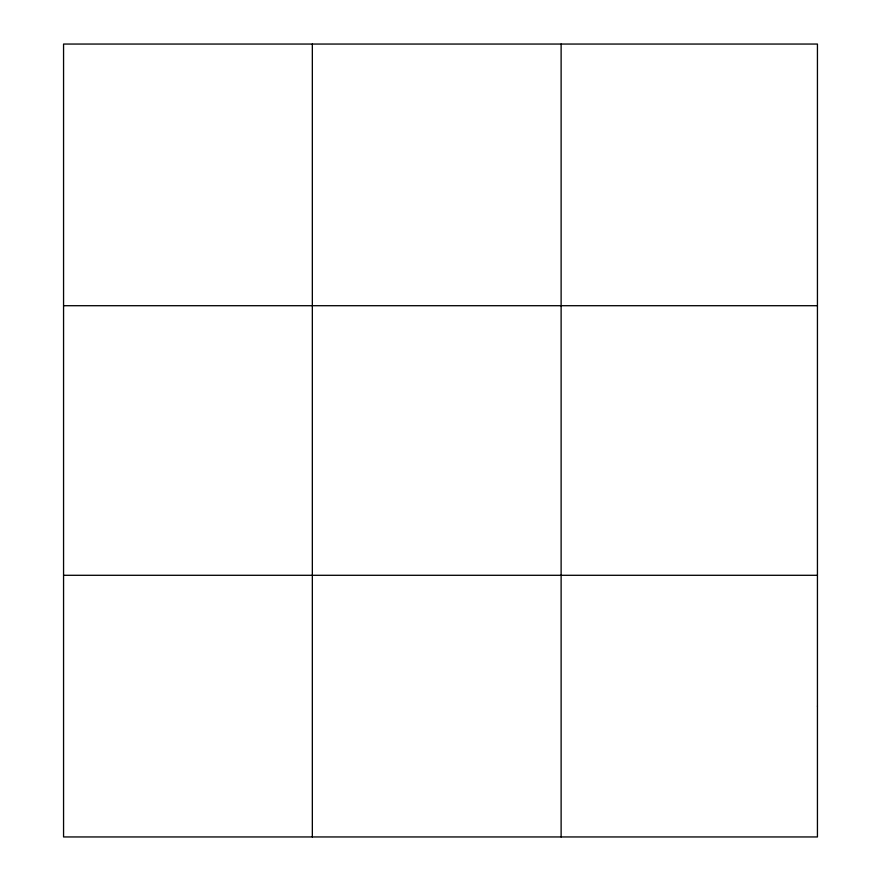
<?xml version="1.0" encoding="UTF-8"?>
<svg xmlns="http://www.w3.org/2000/svg" width="881" height="881" viewBox="0 0 881 881"><rect width="100%" height="100%" fill="white"/><g stroke="black" fill="none" stroke-linecap="round" stroke-linejoin="round"><path stroke-width="1.32" d="M312.337 836.95L312.337 44.05M561.12 836.95L561.12 44.05M63.564 305.707L817.436 305.707M63.564 575.293L817.436 575.293M817.436 706.122L817.436 836.95L63.564 836.95L63.564 44.05L817.436 44.05L817.436 706.122"/></g></svg>
